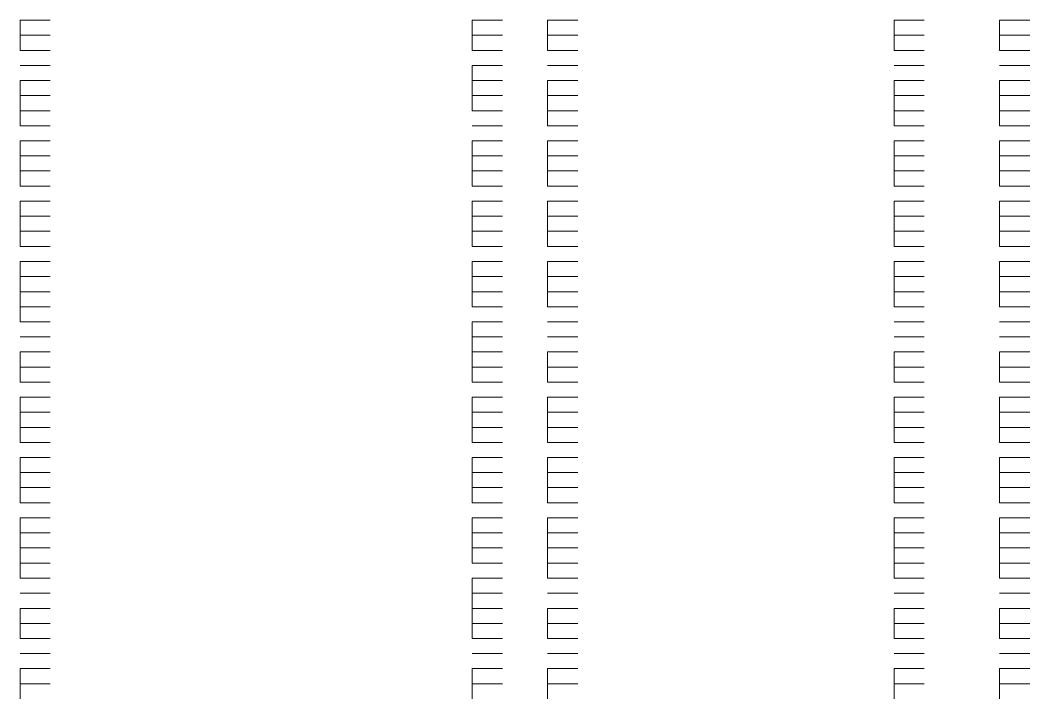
# Model space of a CAD drawing. Header units: inches. Extents: x 0.2 to 10.8, y 0.5 to 8.
# Drawn here: x 9.085 to 9.1967, y 4.9233 to 4.9983 of the extents above; entities that cross this region are included whole.
import ezdxf

# ---------------------------------------------------------------- set-up
doc = ezdxf.new("R2010")
doc.units = ezdxf.units.IN
doc.header["$MEASUREMENT"] = 0
doc.layers.add('PDF_Geometry', color=7, linetype='Continuous')

msp = doc.modelspace()

# ---------------------------------------------------------------- linework, layer by layer
at = {"layer": 'PDF_Geometry', "lineweight": 9}
for points in [[(9.085, 4.99833), (9.08667, 4.99833)], [(9.085, 4.99833), (9.085, 4.99667)], [(9.085, 4.99833), (9.08667, 4.99833)], [(9.08667, 4.99833), (9.08833, 4.99833)], [(9.08667, 4.99833), (9.08833, 4.99833)], [(9.135, 4.99833), (9.13667, 4.99833)], [(9.135, 4.99833), (9.135, 4.99667)], [(9.135, 4.99833), (9.13667, 4.99833)], [(9.13667, 4.99833), (9.13833, 4.99833)], [(9.13667, 4.99833), (9.13833, 4.99833)], [(9.14333, 4.99833), (9.145, 4.99833)], [(9.14333, 4.99833), (9.14333, 4.99667)], [(9.14333, 4.99833), (9.145, 4.99833)], [(9.145, 4.99833), (9.14667, 4.99833)], [(9.145, 4.99833), (9.14667, 4.99833)], [(9.18167, 4.99833), (9.18333, 4.99833)], [(9.18167, 4.99833), (9.18167, 4.99667)], [(9.18167, 4.99833), (9.18333, 4.99833)], [(9.18333, 4.99833), (9.185, 4.99833)], [(9.18333, 4.99833), (9.185, 4.99833)], [(9.19333, 4.99833), (9.195, 4.99833)], [(9.19333, 4.99833), (9.19333, 4.99667)], [(9.19333, 4.99833), (9.195, 4.99833)], [(9.195, 4.99833), (9.19667, 4.99833)], [(9.195, 4.99833), (9.19667, 4.99833)], [(9.085, 4.99667), (9.08667, 4.99667)], [(9.085, 4.99667), (9.085, 4.995)], [(9.085, 4.99667), (9.08667, 4.99667)], [(9.08667, 4.99667), (9.08833, 4.99667)], [(9.08667, 4.99667), (9.08833, 4.99667)], [(9.135, 4.99667), (9.13667, 4.99667)], [(9.135, 4.99667), (9.135, 4.995)], [(9.135, 4.99667), (9.13667, 4.99667)], [(9.13667, 4.99667), (9.13833, 4.99667)], [(9.13667, 4.99667), (9.13833, 4.99667)], [(9.14333, 4.99667), (9.145, 4.99667)], [(9.14333, 4.99667), (9.14333, 4.995)], [(9.14333, 4.99667), (9.145, 4.99667)], [(9.145, 4.99667), (9.14667, 4.99667)], [(9.145, 4.99667), (9.14667, 4.99667)], [(9.18167, 4.99667), (9.18333, 4.99667)], [(9.18167, 4.99667), (9.18167, 4.995)], [(9.18167, 4.99667), (9.18333, 4.99667)], [(9.18333, 4.99667), (9.185, 4.99667)], [(9.18333, 4.99667), (9.185, 4.99667)], [(9.19333, 4.99667), (9.195, 4.99667)], [(9.19333, 4.99667), (9.19333, 4.995)], [(9.19333, 4.99667), (9.195, 4.99667)], [(9.195, 4.99667), (9.19667, 4.99667)], [(9.195, 4.99667), (9.19667, 4.99667)], [(9.085, 4.995), (9.08667, 4.995)], [(9.085, 4.995), (9.08667, 4.995)], [(9.085, 4.995), (9.08667, 4.995)], [(9.08667, 4.995), (9.08833, 4.995)], [(9.08667, 4.995), (9.08833, 4.995)], [(9.08667, 4.995), (9.08833, 4.995)], [(9.135, 4.995), (9.13667, 4.995)], [(9.135, 4.995), (9.13667, 4.995)], [(9.13667, 4.995), (9.13833, 4.995)], [(9.13667, 4.995), (9.13833, 4.995)], [(9.14333, 4.995), (9.145, 4.995)], [(9.14333, 4.995), (9.145, 4.995)], [(9.14333, 4.995), (9.145, 4.995)], [(9.145, 4.995), (9.14667, 4.995)], [(9.145, 4.995), (9.14667, 4.995)], [(9.145, 4.995), (9.14667, 4.995)], [(9.18167, 4.995), (9.18333, 4.995)], [(9.18167, 4.995), (9.18333, 4.995)], [(9.18167, 4.995), (9.18333, 4.995)], [(9.18333, 4.995), (9.185, 4.995)], [(9.18333, 4.995), (9.185, 4.995)], [(9.18333, 4.995), (9.185, 4.995)], [(9.19333, 4.995), (9.195, 4.995)], [(9.19333, 4.995), (9.195, 4.995)], [(9.19333, 4.995), (9.195, 4.995)], [(9.195, 4.995), (9.19667, 4.995)], [(9.195, 4.995), (9.19667, 4.995)], [(9.195, 4.995), (9.19667, 4.995)], [(9.085, 4.99333), (9.08667, 4.99333)], [(9.085, 4.99333), (9.08667, 4.99333)], [(9.085, 4.99333), (9.08667, 4.99333)], [(9.08667, 4.99333), (9.08833, 4.99333)], [(9.08667, 4.99333), (9.08833, 4.99333)], [(9.08667, 4.99333), (9.08833, 4.99333)], [(9.135, 4.99333), (9.13667, 4.99333)], [(9.135, 4.99333), (9.135, 4.99167)], [(9.135, 4.99333), (9.13667, 4.99333)], [(9.13667, 4.99333), (9.13833, 4.99333)], [(9.13667, 4.99333), (9.13833, 4.99333)], [(9.14333, 4.99333), (9.145, 4.99333)], [(9.14333, 4.99333), (9.145, 4.99333)], [(9.14333, 4.99333), (9.145, 4.99333)], [(9.145, 4.99333), (9.14667, 4.99333)], [(9.145, 4.99333), (9.14667, 4.99333)], [(9.145, 4.99333), (9.14667, 4.99333)], [(9.18167, 4.99333), (9.18333, 4.99333)], [(9.18167, 4.99333), (9.18333, 4.99333)], [(9.18167, 4.99333), (9.18333, 4.99333)], [(9.18333, 4.99333), (9.185, 4.99333)], [(9.18333, 4.99333), (9.185, 4.99333)], [(9.18333, 4.99333), (9.185, 4.99333)], [(9.19333, 4.99333), (9.195, 4.99333)], [(9.19333, 4.99333), (9.195, 4.99333)], [(9.19333, 4.99333), (9.195, 4.99333)], [(9.195, 4.99333), (9.19667, 4.99333)], [(9.195, 4.99333), (9.19667, 4.99333)], [(9.195, 4.99333), (9.19667, 4.99333)], [(9.085, 4.99167), (9.08667, 4.99167)], [(9.085, 4.99167), (9.085, 4.99)], [(9.085, 4.99167), (9.08667, 4.99167)], [(9.08667, 4.99167), (9.08833, 4.99167)], [(9.08667, 4.99167), (9.08833, 4.99167)], [(9.135, 4.99167), (9.13667, 4.99167)], [(9.135, 4.99167), (9.135, 4.99)], [(9.135, 4.99167), (9.13667, 4.99167)], [(9.13667, 4.99167), (9.13833, 4.99167)], [(9.13667, 4.99167), (9.13833, 4.99167)], [(9.14333, 4.99167), (9.145, 4.99167)], [(9.14333, 4.99167), (9.14333, 4.99)], [(9.14333, 4.99167), (9.145, 4.99167)], [(9.145, 4.99167), (9.14667, 4.99167)], [(9.145, 4.99167), (9.14667, 4.99167)], [(9.18167, 4.99167), (9.18333, 4.99167)], [(9.18167, 4.99167), (9.18167, 4.99)], [(9.18167, 4.99167), (9.18333, 4.99167)], [(9.18333, 4.99167), (9.185, 4.99167)], [(9.18333, 4.99167), (9.185, 4.99167)], [(9.19333, 4.99167), (9.195, 4.99167)], [(9.19333, 4.99167), (9.19333, 4.99)], [(9.19333, 4.99167), (9.195, 4.99167)], [(9.195, 4.99167), (9.19667, 4.99167)], [(9.195, 4.99167), (9.19667, 4.99167)], [(9.085, 4.99), (9.08667, 4.99)], [(9.085, 4.99), (9.085, 4.98833)], [(9.085, 4.99), (9.08667, 4.99)], [(9.08667, 4.99), (9.08833, 4.99)], [(9.08667, 4.99), (9.08833, 4.99)], [(9.135, 4.99), (9.13667, 4.99)], [(9.135, 4.99), (9.135, 4.98833)], [(9.135, 4.99), (9.13667, 4.99)], [(9.13667, 4.99), (9.13833, 4.99)], [(9.13667, 4.99), (9.13833, 4.99)], [(9.14333, 4.99), (9.145, 4.99)], [(9.14333, 4.99), (9.14333, 4.98833)], [(9.14333, 4.99), (9.145, 4.99)], [(9.145, 4.99), (9.14667, 4.99)], [(9.145, 4.99), (9.14667, 4.99)], [(9.18167, 4.99), (9.18333, 4.99)], [(9.18167, 4.99), (9.18167, 4.98833)], [(9.18167, 4.99), (9.18333, 4.99)], [(9.18333, 4.99), (9.185, 4.99)], [(9.18333, 4.99), (9.185, 4.99)], [(9.19333, 4.99), (9.195, 4.99)], [(9.19333, 4.99), (9.19333, 4.98833)], [(9.19333, 4.99), (9.195, 4.99)], [(9.195, 4.99), (9.19667, 4.99)], [(9.195, 4.99), (9.19667, 4.99)], [(9.085, 4.98833), (9.08667, 4.98833)], [(9.085, 4.98833), (9.085, 4.98667)], [(9.085, 4.98833), (9.08667, 4.98833)], [(9.08667, 4.98833), (9.08833, 4.98833)], [(9.08667, 4.98833), (9.08833, 4.98833)], [(9.135, 4.98833), (9.13667, 4.98833)], [(9.135, 4.98833), (9.13667, 4.98833)], [(9.135, 4.98833), (9.13667, 4.98833)], [(9.13667, 4.98833), (9.13833, 4.98833)], [(9.13667, 4.98833), (9.13833, 4.98833)], [(9.13667, 4.98833), (9.13833, 4.98833)], [(9.14333, 4.98833), (9.145, 4.98833)], [(9.14333, 4.98833), (9.14333, 4.98667)], [(9.14333, 4.98833), (9.145, 4.98833)], [(9.145, 4.98833), (9.14667, 4.98833)], [(9.145, 4.98833), (9.14667, 4.98833)], [(9.18167, 4.98833), (9.18333, 4.98833)], [(9.18167, 4.98833), (9.18167, 4.98667)], [(9.18167, 4.98833), (9.18333, 4.98833)], [(9.18333, 4.98833), (9.185, 4.98833)], [(9.18333, 4.98833), (9.185, 4.98833)], [(9.19333, 4.98833), (9.195, 4.98833)], [(9.19333, 4.98833), (9.19333, 4.98667)], [(9.19333, 4.98833), (9.195, 4.98833)], [(9.195, 4.98833), (9.19667, 4.98833)], [(9.195, 4.98833), (9.19667, 4.98833)], [(9.085, 4.98667), (9.08667, 4.98667)], [(9.085, 4.98667), (9.08667, 4.98667)], [(9.08667, 4.98667), (9.08833, 4.98667)], [(9.08667, 4.98667), (9.08833, 4.98667)], [(9.135, 4.98667), (9.13667, 4.98667)], [(9.135, 4.98667), (9.13667, 4.98667)], [(9.135, 4.98667), (9.13667, 4.98667)], [(9.13667, 4.98667), (9.13833, 4.98667)], [(9.13667, 4.98667), (9.13833, 4.98667)], [(9.13667, 4.98667), (9.13833, 4.98667)], [(9.14333, 4.98667), (9.145, 4.98667)], [(9.14333, 4.98667), (9.145, 4.98667)], [(9.145, 4.98667), (9.14667, 4.98667)], [(9.145, 4.98667), (9.14667, 4.98667)], [(9.18167, 4.98667), (9.18333, 4.98667)], [(9.18167, 4.98667), (9.18333, 4.98667)], [(9.18333, 4.98667), (9.185, 4.98667)], [(9.18333, 4.98667), (9.185, 4.98667)], [(9.19333, 4.98667), (9.195, 4.98667)], [(9.19333, 4.98667), (9.195, 4.98667)], [(9.195, 4.98667), (9.19667, 4.98667)], [(9.195, 4.98667), (9.19667, 4.98667)], [(9.085, 4.985), (9.08667, 4.985)], [(9.085, 4.985), (9.085, 4.98333)], [(9.085, 4.985), (9.08667, 4.985)], [(9.08667, 4.985), (9.08833, 4.985)], [(9.08667, 4.985), (9.08833, 4.985)], [(9.135, 4.985), (9.13667, 4.985)], [(9.135, 4.985), (9.135, 4.98333)], [(9.135, 4.985), (9.13667, 4.985)], [(9.13667, 4.985), (9.13833, 4.985)], [(9.13667, 4.985), (9.13833, 4.985)], [(9.14333, 4.985), (9.145, 4.985)], [(9.14333, 4.985), (9.14333, 4.98333)], [(9.14333, 4.985), (9.145, 4.985)], [(9.145, 4.985), (9.14667, 4.985)], [(9.145, 4.985), (9.14667, 4.985)], [(9.18167, 4.985), (9.18333, 4.985)], [(9.18167, 4.985), (9.18167, 4.98333)], [(9.18167, 4.985), (9.18333, 4.985)], [(9.18333, 4.985), (9.185, 4.985)], [(9.18333, 4.985), (9.185, 4.985)], [(9.19333, 4.985), (9.195, 4.985)], [(9.19333, 4.985), (9.19333, 4.98333)], [(9.19333, 4.985), (9.195, 4.985)], [(9.195, 4.985), (9.19667, 4.985)], [(9.195, 4.985), (9.19667, 4.985)], [(9.085, 4.98333), (9.08667, 4.98333)], [(9.085, 4.98333), (9.085, 4.98167)], [(9.085, 4.98333), (9.08667, 4.98333)], [(9.08667, 4.98333), (9.08833, 4.98333)], [(9.08667, 4.98333), (9.08833, 4.98333)], [(9.135, 4.98333), (9.13667, 4.98333)], [(9.135, 4.98333), (9.135, 4.98167)], [(9.135, 4.98333), (9.13667, 4.98333)], [(9.13667, 4.98333), (9.13833, 4.98333)], [(9.13667, 4.98333), (9.13833, 4.98333)], [(9.14333, 4.98333), (9.145, 4.98333)], [(9.14333, 4.98333), (9.14333, 4.98167)], [(9.14333, 4.98333), (9.145, 4.98333)], [(9.145, 4.98333), (9.14667, 4.98333)], [(9.145, 4.98333), (9.14667, 4.98333)], [(9.18167, 4.98333), (9.18333, 4.98333)], [(9.18167, 4.98333), (9.18167, 4.98167)], [(9.18167, 4.98333), (9.18333, 4.98333)], [(9.18333, 4.98333), (9.185, 4.98333)], [(9.18333, 4.98333), (9.185, 4.98333)], [(9.19333, 4.98333), (9.195, 4.98333)], [(9.19333, 4.98333), (9.19333, 4.98167)], [(9.19333, 4.98333), (9.195, 4.98333)], [(9.195, 4.98333), (9.19667, 4.98333)], [(9.195, 4.98333), (9.19667, 4.98333)], [(9.085, 4.98167), (9.08667, 4.98167)], [(9.085, 4.98167), (9.085, 4.98)], [(9.085, 4.98167), (9.08667, 4.98167)], [(9.08667, 4.98167), (9.08833, 4.98167)], [(9.08667, 4.98167), (9.08833, 4.98167)], [(9.135, 4.98167), (9.13667, 4.98167)], [(9.135, 4.98167), (9.135, 4.98)], [(9.135, 4.98167), (9.13667, 4.98167)], [(9.13667, 4.98167), (9.13833, 4.98167)], [(9.13667, 4.98167), (9.13833, 4.98167)], [(9.14333, 4.98167), (9.145, 4.98167)], [(9.14333, 4.98167), (9.14333, 4.98)], [(9.14333, 4.98167), (9.145, 4.98167)], [(9.145, 4.98167), (9.14667, 4.98167)], [(9.145, 4.98167), (9.14667, 4.98167)], [(9.18167, 4.98167), (9.18333, 4.98167)], [(9.18167, 4.98167), (9.18167, 4.98)], [(9.18167, 4.98167), (9.18333, 4.98167)], [(9.18333, 4.98167), (9.185, 4.98167)], [(9.18333, 4.98167), (9.185, 4.98167)], [(9.19333, 4.98167), (9.195, 4.98167)], [(9.19333, 4.98167), (9.19333, 4.98)], [(9.19333, 4.98167), (9.195, 4.98167)], [(9.195, 4.98167), (9.19667, 4.98167)], [(9.195, 4.98167), (9.19667, 4.98167)], [(9.085, 4.98), (9.08667, 4.98)], [(9.085, 4.98), (9.08667, 4.98)], [(9.08667, 4.98), (9.08833, 4.98)], [(9.08667, 4.98), (9.08833, 4.98)], [(9.135, 4.98), (9.13667, 4.98)], [(9.135, 4.98), (9.13667, 4.98)], [(9.13667, 4.98), (9.13833, 4.98)], [(9.13667, 4.98), (9.13833, 4.98)], [(9.14333, 4.98), (9.145, 4.98)], [(9.14333, 4.98), (9.145, 4.98)], [(9.145, 4.98), (9.14667, 4.98)], [(9.145, 4.98), (9.14667, 4.98)], [(9.18167, 4.98), (9.18333, 4.98)], [(9.18167, 4.98), (9.18333, 4.98)], [(9.18333, 4.98), (9.185, 4.98)], [(9.18333, 4.98), (9.185, 4.98)], [(9.19333, 4.98), (9.195, 4.98)], [(9.19333, 4.98), (9.195, 4.98)], [(9.195, 4.98), (9.19667, 4.98)], [(9.195, 4.98), (9.19667, 4.98)], [(9.085, 4.97833), (9.08667, 4.97833)], [(9.085, 4.97833), (9.085, 4.97667)], [(9.085, 4.97833), (9.08667, 4.97833)], [(9.08667, 4.97833), (9.08833, 4.97833)], [(9.08667, 4.97833), (9.08833, 4.97833)], [(9.135, 4.97833), (9.13667, 4.97833)], [(9.135, 4.97833), (9.135, 4.97667)], [(9.135, 4.97833), (9.13667, 4.97833)], [(9.13667, 4.97833), (9.13833, 4.97833)], [(9.13667, 4.97833), (9.13833, 4.97833)], [(9.14333, 4.97833), (9.145, 4.97833)], [(9.14333, 4.97833), (9.14333, 4.97667)], [(9.14333, 4.97833), (9.145, 4.97833)], [(9.145, 4.97833), (9.14667, 4.97833)], [(9.145, 4.97833), (9.14667, 4.97833)], [(9.18167, 4.97833), (9.18333, 4.97833)], [(9.18167, 4.97833), (9.18167, 4.97667)], [(9.18167, 4.97833), (9.18333, 4.97833)], [(9.18333, 4.97833), (9.185, 4.97833)], [(9.18333, 4.97833), (9.185, 4.97833)], [(9.19333, 4.97833), (9.195, 4.97833)], [(9.19333, 4.97833), (9.19333, 4.97667)], [(9.19333, 4.97833), (9.195, 4.97833)], [(9.195, 4.97833), (9.19667, 4.97833)], [(9.195, 4.97833), (9.19667, 4.97833)], [(9.085, 4.97667), (9.08667, 4.97667)], [(9.085, 4.97667), (9.085, 4.975)], [(9.085, 4.97667), (9.08667, 4.97667)], [(9.08667, 4.97667), (9.08833, 4.97667)], [(9.08667, 4.97667), (9.08833, 4.97667)], [(9.135, 4.97667), (9.13667, 4.97667)], [(9.135, 4.97667), (9.135, 4.975)], [(9.135, 4.97667), (9.13667, 4.97667)], [(9.13667, 4.97667), (9.13833, 4.97667)], [(9.13667, 4.97667), (9.13833, 4.97667)], [(9.14333, 4.97667), (9.145, 4.97667)], [(9.14333, 4.97667), (9.14333, 4.975)], [(9.14333, 4.97667), (9.145, 4.97667)], [(9.145, 4.97667), (9.14667, 4.97667)], [(9.145, 4.97667), (9.14667, 4.97667)], [(9.18167, 4.97667), (9.18333, 4.97667)], [(9.18167, 4.97667), (9.18167, 4.975)], [(9.18167, 4.97667), (9.18333, 4.97667)], [(9.18333, 4.97667), (9.185, 4.97667)], [(9.18333, 4.97667), (9.185, 4.97667)], [(9.19333, 4.97667), (9.195, 4.97667)], [(9.19333, 4.97667), (9.19333, 4.975)], [(9.19333, 4.97667), (9.195, 4.97667)], [(9.195, 4.97667), (9.19667, 4.97667)], [(9.195, 4.97667), (9.19667, 4.97667)], [(9.085, 4.975), (9.08667, 4.975)], [(9.085, 4.975), (9.085, 4.97333)], [(9.085, 4.975), (9.08667, 4.975)], [(9.08667, 4.975), (9.08833, 4.975)], [(9.08667, 4.975), (9.08833, 4.975)], [(9.135, 4.975), (9.13667, 4.975)], [(9.135, 4.975), (9.135, 4.97333)], [(9.135, 4.975), (9.13667, 4.975)], [(9.13667, 4.975), (9.13833, 4.975)], [(9.13667, 4.975), (9.13833, 4.975)], [(9.14333, 4.975), (9.145, 4.975)], [(9.14333, 4.975), (9.14333, 4.97333)], [(9.14333, 4.975), (9.145, 4.975)], [(9.145, 4.975), (9.14667, 4.975)], [(9.145, 4.975), (9.14667, 4.975)], [(9.18167, 4.975), (9.18333, 4.975)], [(9.18167, 4.975), (9.18167, 4.97333)], [(9.18167, 4.975), (9.18333, 4.975)], [(9.18333, 4.975), (9.185, 4.975)], [(9.18333, 4.975), (9.185, 4.975)], [(9.19333, 4.975), (9.195, 4.975)], [(9.19333, 4.975), (9.19333, 4.97333)], [(9.19333, 4.975), (9.195, 4.975)], [(9.195, 4.975), (9.19667, 4.975)], [(9.195, 4.975), (9.19667, 4.975)], [(9.085, 4.97333), (9.08667, 4.97333)], [(9.085, 4.97333), (9.08667, 4.97333)], [(9.08667, 4.97333), (9.08833, 4.97333)], [(9.08667, 4.97333), (9.08833, 4.97333)], [(9.135, 4.97333), (9.13667, 4.97333)], [(9.135, 4.97333), (9.13667, 4.97333)], [(9.13667, 4.97333), (9.13833, 4.97333)], [(9.13667, 4.97333), (9.13833, 4.97333)], [(9.14333, 4.97333), (9.145, 4.97333)], [(9.14333, 4.97333), (9.145, 4.97333)], [(9.145, 4.97333), (9.14667, 4.97333)], [(9.145, 4.97333), (9.14667, 4.97333)], [(9.18167, 4.97333), (9.18333, 4.97333)], [(9.18167, 4.97333), (9.18333, 4.97333)], [(9.18333, 4.97333), (9.185, 4.97333)], [(9.18333, 4.97333), (9.185, 4.97333)], [(9.19333, 4.97333), (9.195, 4.97333)], [(9.19333, 4.97333), (9.195, 4.97333)], [(9.195, 4.97333), (9.19667, 4.97333)], [(9.195, 4.97333), (9.19667, 4.97333)], [(9.085, 4.97167), (9.08667, 4.97167)], [(9.085, 4.97167), (9.085, 4.97)], [(9.085, 4.97167), (9.08667, 4.97167)], [(9.08667, 4.97167), (9.08833, 4.97167)], [(9.08667, 4.97167), (9.08833, 4.97167)], [(9.135, 4.97167), (9.13667, 4.97167)], [(9.135, 4.97167), (9.135, 4.97)], [(9.135, 4.97167), (9.13667, 4.97167)], [(9.13667, 4.97167), (9.13833, 4.97167)], [(9.13667, 4.97167), (9.13833, 4.97167)], [(9.14333, 4.97167), (9.145, 4.97167)], [(9.14333, 4.97167), (9.14333, 4.97)], [(9.14333, 4.97167), (9.145, 4.97167)], [(9.145, 4.97167), (9.14667, 4.97167)], [(9.145, 4.97167), (9.14667, 4.97167)], [(9.18167, 4.97167), (9.18333, 4.97167)], [(9.18167, 4.97167), (9.18167, 4.97)], [(9.18167, 4.97167), (9.18333, 4.97167)], [(9.18333, 4.97167), (9.185, 4.97167)], [(9.18333, 4.97167), (9.185, 4.97167)], [(9.19333, 4.97167), (9.195, 4.97167)], [(9.19333, 4.97167), (9.19333, 4.97)], [(9.19333, 4.97167), (9.195, 4.97167)], [(9.195, 4.97167), (9.19667, 4.97167)], [(9.195, 4.97167), (9.19667, 4.97167)], [(9.085, 4.97), (9.08667, 4.97)], [(9.085, 4.97), (9.085, 4.96833)], [(9.085, 4.97), (9.08667, 4.97)], [(9.08667, 4.97), (9.08833, 4.97)], [(9.08667, 4.97), (9.08833, 4.97)], [(9.135, 4.97), (9.13667, 4.97)], [(9.135, 4.97), (9.135, 4.96833)], [(9.135, 4.97), (9.13667, 4.97)], [(9.13667, 4.97), (9.13833, 4.97)], [(9.13667, 4.97), (9.13833, 4.97)], [(9.14333, 4.97), (9.145, 4.97)], [(9.14333, 4.97), (9.14333, 4.96833)], [(9.14333, 4.97), (9.145, 4.97)], [(9.145, 4.97), (9.14667, 4.97)], [(9.145, 4.97), (9.14667, 4.97)], [(9.18167, 4.97), (9.18333, 4.97)], [(9.18167, 4.97), (9.18167, 4.96833)], [(9.18167, 4.97), (9.18333, 4.97)], [(9.18333, 4.97), (9.185, 4.97)], [(9.18333, 4.97), (9.185, 4.97)], [(9.19333, 4.97), (9.195, 4.97)], [(9.19333, 4.97), (9.19333, 4.96833)], [(9.19333, 4.97), (9.195, 4.97)], [(9.195, 4.97), (9.19667, 4.97)], [(9.195, 4.97), (9.19667, 4.97)], [(9.085, 4.96833), (9.08667, 4.96833)], [(9.085, 4.96833), (9.085, 4.96667)], [(9.085, 4.96833), (9.08667, 4.96833)], [(9.08667, 4.96833), (9.08833, 4.96833)], [(9.08667, 4.96833), (9.08833, 4.96833)], [(9.135, 4.96833), (9.13667, 4.96833)], [(9.135, 4.96833), (9.135, 4.96667)], [(9.135, 4.96833), (9.13667, 4.96833)], [(9.13667, 4.96833), (9.13833, 4.96833)], [(9.13667, 4.96833), (9.13833, 4.96833)], [(9.14333, 4.96833), (9.145, 4.96833)], [(9.14333, 4.96833), (9.14333, 4.96667)], [(9.14333, 4.96833), (9.145, 4.96833)], [(9.145, 4.96833), (9.14667, 4.96833)], [(9.145, 4.96833), (9.14667, 4.96833)], [(9.18167, 4.96833), (9.18333, 4.96833)], [(9.18167, 4.96833), (9.18167, 4.96667)], [(9.18167, 4.96833), (9.18333, 4.96833)], [(9.18333, 4.96833), (9.185, 4.96833)], [(9.18333, 4.96833), (9.185, 4.96833)], [(9.19333, 4.96833), (9.195, 4.96833)], [(9.19333, 4.96833), (9.19333, 4.96667)], [(9.19333, 4.96833), (9.195, 4.96833)], [(9.195, 4.96833), (9.19667, 4.96833)], [(9.195, 4.96833), (9.19667, 4.96833)], [(9.085, 4.96667), (9.08667, 4.96667)], [(9.085, 4.96667), (9.085, 4.965)], [(9.085, 4.96667), (9.08667, 4.96667)], [(9.08667, 4.96667), (9.08833, 4.96667)], [(9.08667, 4.96667), (9.08833, 4.96667)], [(9.135, 4.96667), (9.13667, 4.96667)], [(9.135, 4.96667), (9.13667, 4.96667)], [(9.13667, 4.96667), (9.13833, 4.96667)], [(9.13667, 4.96667), (9.13833, 4.96667)], [(9.14333, 4.96667), (9.145, 4.96667)], [(9.14333, 4.96667), (9.145, 4.96667)], [(9.14333, 4.96667), (9.145, 4.96667)], [(9.145, 4.96667), (9.14667, 4.96667)], [(9.145, 4.96667), (9.14667, 4.96667)], [(9.145, 4.96667), (9.14667, 4.96667)], [(9.18167, 4.96667), (9.18333, 4.96667)], [(9.18167, 4.96667), (9.18333, 4.96667)], [(9.18167, 4.96667), (9.18333, 4.96667)], [(9.18333, 4.96667), (9.185, 4.96667)], [(9.18333, 4.96667), (9.185, 4.96667)], [(9.18333, 4.96667), (9.185, 4.96667)], [(9.19333, 4.96667), (9.195, 4.96667)], [(9.19333, 4.96667), (9.195, 4.96667)], [(9.19333, 4.96667), (9.195, 4.96667)], [(9.195, 4.96667), (9.19667, 4.96667)], [(9.195, 4.96667), (9.19667, 4.96667)], [(9.195, 4.96667), (9.19667, 4.96667)], [(9.085, 4.965), (9.08667, 4.965)], [(9.085, 4.965), (9.08667, 4.965)], [(9.085, 4.965), (9.08667, 4.965)], [(9.08667, 4.965), (9.08833, 4.965)], [(9.08667, 4.965), (9.08833, 4.965)], [(9.08667, 4.965), (9.08833, 4.965)], [(9.135, 4.965), (9.13667, 4.965)], [(9.135, 4.965), (9.135, 4.96333)], [(9.135, 4.965), (9.13667, 4.965)], [(9.13667, 4.965), (9.13833, 4.965)], [(9.13667, 4.965), (9.13833, 4.965)], [(9.14333, 4.965), (9.145, 4.965)], [(9.14333, 4.965), (9.145, 4.965)], [(9.14333, 4.965), (9.145, 4.965)], [(9.14333, 4.965), (9.145, 4.965)], [(9.145, 4.965), (9.14667, 4.965)], [(9.145, 4.965), (9.14667, 4.965)], [(9.145, 4.965), (9.14667, 4.965)], [(9.145, 4.965), (9.14667, 4.965)], [(9.18167, 4.965), (9.18333, 4.965)], [(9.18167, 4.965), (9.18333, 4.965)], [(9.18167, 4.965), (9.18333, 4.965)], [(9.18167, 4.965), (9.18333, 4.965)], [(9.18333, 4.965), (9.185, 4.965)], [(9.18333, 4.965), (9.185, 4.965)], [(9.18333, 4.965), (9.185, 4.965)], [(9.18333, 4.965), (9.185, 4.965)], [(9.19333, 4.965), (9.195, 4.965)], [(9.19333, 4.965), (9.195, 4.965)], [(9.19333, 4.965), (9.195, 4.965)], [(9.19333, 4.965), (9.195, 4.965)], [(9.195, 4.965), (9.19667, 4.965)], [(9.195, 4.965), (9.19667, 4.965)], [(9.195, 4.965), (9.19667, 4.965)], [(9.195, 4.965), (9.19667, 4.965)], [(9.085, 4.96333), (9.08667, 4.96333)], [(9.085, 4.96333), (9.08667, 4.96333)], [(9.085, 4.96333), (9.08667, 4.96333)], [(9.08667, 4.96333), (9.08833, 4.96333)], [(9.08667, 4.96333), (9.08833, 4.96333)], [(9.08667, 4.96333), (9.08833, 4.96333)], [(9.135, 4.96333), (9.13667, 4.96333)], [(9.135, 4.96333), (9.135, 4.96167)], [(9.135, 4.96333), (9.13667, 4.96333)], [(9.13667, 4.96333), (9.13833, 4.96333)], [(9.13667, 4.96333), (9.13833, 4.96333)], [(9.14333, 4.96333), (9.145, 4.96333)], [(9.14333, 4.96333), (9.145, 4.96333)], [(9.14333, 4.96333), (9.145, 4.96333)], [(9.145, 4.96333), (9.14667, 4.96333)], [(9.145, 4.96333), (9.14667, 4.96333)], [(9.145, 4.96333), (9.14667, 4.96333)], [(9.18167, 4.96333), (9.18333, 4.96333)], [(9.18167, 4.96333), (9.18333, 4.96333)], [(9.18167, 4.96333), (9.18333, 4.96333)], [(9.18333, 4.96333), (9.185, 4.96333)], [(9.18333, 4.96333), (9.185, 4.96333)], [(9.18333, 4.96333), (9.185, 4.96333)], [(9.19333, 4.96333), (9.195, 4.96333)], [(9.19333, 4.96333), (9.195, 4.96333)], [(9.19333, 4.96333), (9.195, 4.96333)], [(9.195, 4.96333), (9.19667, 4.96333)], [(9.195, 4.96333), (9.19667, 4.96333)], [(9.195, 4.96333), (9.19667, 4.96333)], [(9.085, 4.96167), (9.08667, 4.96167)], [(9.085, 4.96167), (9.085, 4.96)], [(9.085, 4.96167), (9.08667, 4.96167)], [(9.08667, 4.96167), (9.08833, 4.96167)], [(9.08667, 4.96167), (9.08833, 4.96167)], [(9.135, 4.96167), (9.13667, 4.96167)], [(9.135, 4.96167), (9.135, 4.96)], [(9.135, 4.96167), (9.13667, 4.96167)], [(9.13667, 4.96167), (9.13833, 4.96167)], [(9.13667, 4.96167), (9.13833, 4.96167)], [(9.14333, 4.96167), (9.145, 4.96167)], [(9.14333, 4.96167), (9.14333, 4.96)], [(9.14333, 4.96167), (9.145, 4.96167)], [(9.145, 4.96167), (9.14667, 4.96167)], [(9.145, 4.96167), (9.14667, 4.96167)], [(9.18167, 4.96167), (9.18333, 4.96167)], [(9.18167, 4.96167), (9.18167, 4.96)], [(9.18167, 4.96167), (9.18333, 4.96167)], [(9.18333, 4.96167), (9.185, 4.96167)], [(9.18333, 4.96167), (9.185, 4.96167)], [(9.19333, 4.96167), (9.195, 4.96167)], [(9.19333, 4.96167), (9.19333, 4.96)], [(9.19333, 4.96167), (9.195, 4.96167)], [(9.195, 4.96167), (9.19667, 4.96167)], [(9.195, 4.96167), (9.19667, 4.96167)], [(9.085, 4.96), (9.08667, 4.96)], [(9.085, 4.96), (9.085, 4.95833)], [(9.085, 4.96), (9.08667, 4.96)], [(9.08667, 4.96), (9.08833, 4.96)], [(9.08667, 4.96), (9.08833, 4.96)], [(9.135, 4.96), (9.13667, 4.96)], [(9.135, 4.96), (9.135, 4.95833)], [(9.135, 4.96), (9.13667, 4.96)], [(9.13667, 4.96), (9.13833, 4.96)], [(9.13667, 4.96), (9.13833, 4.96)], [(9.14333, 4.96), (9.145, 4.96)], [(9.14333, 4.96), (9.14333, 4.95833)], [(9.14333, 4.96), (9.145, 4.96)], [(9.145, 4.96), (9.14667, 4.96)], [(9.145, 4.96), (9.14667, 4.96)], [(9.18167, 4.96), (9.18333, 4.96)], [(9.18167, 4.96), (9.18167, 4.95833)], [(9.18167, 4.96), (9.18333, 4.96)], [(9.18333, 4.96), (9.185, 4.96)], [(9.18333, 4.96), (9.185, 4.96)], [(9.19333, 4.96), (9.195, 4.96)], [(9.19333, 4.96), (9.19333, 4.95833)], [(9.19333, 4.96), (9.195, 4.96)], [(9.195, 4.96), (9.19667, 4.96)], [(9.195, 4.96), (9.19667, 4.96)], [(9.085, 4.95833), (9.08667, 4.95833)], [(9.085, 4.95833), (9.08667, 4.95833)], [(9.08667, 4.95833), (9.08833, 4.95833)], [(9.08667, 4.95833), (9.08833, 4.95833)], [(9.135, 4.95833), (9.13667, 4.95833)], [(9.135, 4.95833), (9.13667, 4.95833)], [(9.13667, 4.95833), (9.13833, 4.95833)], [(9.13667, 4.95833), (9.13833, 4.95833)], [(9.14333, 4.95833), (9.145, 4.95833)], [(9.14333, 4.95833), (9.145, 4.95833)], [(9.145, 4.95833), (9.14667, 4.95833)], [(9.145, 4.95833), (9.14667, 4.95833)], [(9.18167, 4.95833), (9.18333, 4.95833)], [(9.18167, 4.95833), (9.18333, 4.95833)], [(9.18333, 4.95833), (9.185, 4.95833)], [(9.18333, 4.95833), (9.185, 4.95833)], [(9.19333, 4.95833), (9.195, 4.95833)], [(9.19333, 4.95833), (9.195, 4.95833)], [(9.195, 4.95833), (9.19667, 4.95833)], [(9.195, 4.95833), (9.19667, 4.95833)], [(9.085, 4.95667), (9.08667, 4.95667)], [(9.085, 4.95667), (9.085, 4.955)], [(9.085, 4.95667), (9.08667, 4.95667)], [(9.08667, 4.95667), (9.08833, 4.95667)], [(9.08667, 4.95667), (9.08833, 4.95667)], [(9.135, 4.95667), (9.13667, 4.95667)], [(9.135, 4.95667), (9.135, 4.955)], [(9.135, 4.95667), (9.13667, 4.95667)], [(9.13667, 4.95667), (9.13833, 4.95667)], [(9.13667, 4.95667), (9.13833, 4.95667)], [(9.14333, 4.95667), (9.145, 4.95667)], [(9.14333, 4.95667), (9.14333, 4.955)], [(9.14333, 4.95667), (9.145, 4.95667)], [(9.145, 4.95667), (9.14667, 4.95667)], [(9.145, 4.95667), (9.14667, 4.95667)], [(9.18167, 4.95667), (9.18333, 4.95667)], [(9.18167, 4.95667), (9.18167, 4.955)], [(9.18167, 4.95667), (9.18333, 4.95667)], [(9.18333, 4.95667), (9.185, 4.95667)], [(9.18333, 4.95667), (9.185, 4.95667)], [(9.19333, 4.95667), (9.195, 4.95667)], [(9.19333, 4.95667), (9.19333, 4.955)], [(9.19333, 4.95667), (9.195, 4.95667)], [(9.195, 4.95667), (9.19667, 4.95667)], [(9.195, 4.95667), (9.19667, 4.95667)], [(9.085, 4.955), (9.08667, 4.955)], [(9.085, 4.955), (9.085, 4.95333)], [(9.085, 4.955), (9.08667, 4.955)], [(9.08667, 4.955), (9.08833, 4.955)], [(9.08667, 4.955), (9.08833, 4.955)], [(9.135, 4.955), (9.13667, 4.955)], [(9.135, 4.955), (9.135, 4.95333)], [(9.135, 4.955), (9.13667, 4.955)], [(9.13667, 4.955), (9.13833, 4.955)], [(9.13667, 4.955), (9.13833, 4.955)], [(9.14333, 4.955), (9.145, 4.955)], [(9.14333, 4.955), (9.14333, 4.95333)], [(9.14333, 4.955), (9.145, 4.955)], [(9.145, 4.955), (9.14667, 4.955)], [(9.145, 4.955), (9.14667, 4.955)], [(9.18167, 4.955), (9.18333, 4.955)], [(9.18167, 4.955), (9.18167, 4.95333)], [(9.18167, 4.955), (9.18333, 4.955)], [(9.18333, 4.955), (9.185, 4.955)], [(9.18333, 4.955), (9.185, 4.955)], [(9.19333, 4.955), (9.195, 4.955)], [(9.19333, 4.955), (9.19333, 4.95333)], [(9.19333, 4.955), (9.195, 4.955)], [(9.195, 4.955), (9.19667, 4.955)], [(9.195, 4.955), (9.19667, 4.955)], [(9.085, 4.95333), (9.08667, 4.95333)], [(9.085, 4.95333), (9.085, 4.95167)], [(9.085, 4.95333), (9.08667, 4.95333)], [(9.08667, 4.95333), (9.08833, 4.95333)], [(9.08667, 4.95333), (9.08833, 4.95333)], [(9.135, 4.95333), (9.13667, 4.95333)], [(9.135, 4.95333), (9.135, 4.95167)], [(9.135, 4.95333), (9.13667, 4.95333)], [(9.13667, 4.95333), (9.13833, 4.95333)], [(9.13667, 4.95333), (9.13833, 4.95333)], [(9.14333, 4.95333), (9.145, 4.95333)], [(9.14333, 4.95333), (9.14333, 4.95167)], [(9.14333, 4.95333), (9.145, 4.95333)], [(9.145, 4.95333), (9.14667, 4.95333)], [(9.145, 4.95333), (9.14667, 4.95333)], [(9.18167, 4.95333), (9.18333, 4.95333)], [(9.18167, 4.95333), (9.18167, 4.95167)], [(9.18167, 4.95333), (9.18333, 4.95333)], [(9.18333, 4.95333), (9.185, 4.95333)], [(9.18333, 4.95333), (9.185, 4.95333)], [(9.19333, 4.95333), (9.195, 4.95333)], [(9.19333, 4.95333), (9.19333, 4.95167)], [(9.19333, 4.95333), (9.195, 4.95333)], [(9.195, 4.95333), (9.19667, 4.95333)], [(9.195, 4.95333), (9.19667, 4.95333)], [(9.085, 4.95167), (9.08667, 4.95167)], [(9.085, 4.95167), (9.08667, 4.95167)], [(9.08667, 4.95167), (9.08833, 4.95167)], [(9.08667, 4.95167), (9.08833, 4.95167)], [(9.135, 4.95167), (9.13667, 4.95167)], [(9.135, 4.95167), (9.13667, 4.95167)], [(9.13667, 4.95167), (9.13833, 4.95167)], [(9.13667, 4.95167), (9.13833, 4.95167)], [(9.14333, 4.95167), (9.145, 4.95167)], [(9.14333, 4.95167), (9.145, 4.95167)], [(9.145, 4.95167), (9.14667, 4.95167)], [(9.145, 4.95167), (9.14667, 4.95167)], [(9.18167, 4.95167), (9.18333, 4.95167)], [(9.18167, 4.95167), (9.18333, 4.95167)], [(9.18333, 4.95167), (9.185, 4.95167)], [(9.18333, 4.95167), (9.185, 4.95167)], [(9.19333, 4.95167), (9.195, 4.95167)], [(9.19333, 4.95167), (9.195, 4.95167)], [(9.195, 4.95167), (9.19667, 4.95167)], [(9.195, 4.95167), (9.19667, 4.95167)], [(9.085, 4.95), (9.08667, 4.95)], [(9.085, 4.95), (9.085, 4.94833)], [(9.085, 4.95), (9.08667, 4.95)], [(9.08667, 4.95), (9.08833, 4.95)], [(9.08667, 4.95), (9.08833, 4.95)], [(9.135, 4.95), (9.13667, 4.95)], [(9.135, 4.95), (9.135, 4.94833)], [(9.135, 4.95), (9.13667, 4.95)], [(9.13667, 4.95), (9.13833, 4.95)], [(9.13667, 4.95), (9.13833, 4.95)], [(9.14333, 4.95), (9.145, 4.95)], [(9.14333, 4.95), (9.14333, 4.94833)], [(9.14333, 4.95), (9.145, 4.95)], [(9.145, 4.95), (9.14667, 4.95)], [(9.145, 4.95), (9.14667, 4.95)], [(9.18167, 4.95), (9.18333, 4.95)], [(9.18167, 4.95), (9.18167, 4.94833)], [(9.18167, 4.95), (9.18333, 4.95)], [(9.18333, 4.95), (9.185, 4.95)], [(9.18333, 4.95), (9.185, 4.95)], [(9.19333, 4.95), (9.195, 4.95)], [(9.19333, 4.95), (9.19333, 4.94833)], [(9.19333, 4.95), (9.195, 4.95)], [(9.195, 4.95), (9.19667, 4.95)], [(9.195, 4.95), (9.19667, 4.95)], [(9.085, 4.94833), (9.08667, 4.94833)], [(9.085, 4.94833), (9.085, 4.94667)], [(9.085, 4.94833), (9.08667, 4.94833)], [(9.08667, 4.94833), (9.08833, 4.94833)], [(9.08667, 4.94833), (9.08833, 4.94833)], [(9.135, 4.94833), (9.13667, 4.94833)], [(9.135, 4.94833), (9.135, 4.94667)], [(9.135, 4.94833), (9.13667, 4.94833)], [(9.13667, 4.94833), (9.13833, 4.94833)], [(9.13667, 4.94833), (9.13833, 4.94833)], [(9.14333, 4.94833), (9.145, 4.94833)], [(9.14333, 4.94833), (9.14333, 4.94667)], [(9.14333, 4.94833), (9.145, 4.94833)], [(9.145, 4.94833), (9.14667, 4.94833)], [(9.145, 4.94833), (9.14667, 4.94833)], [(9.18167, 4.94833), (9.18333, 4.94833)], [(9.18167, 4.94833), (9.18167, 4.94667)], [(9.18167, 4.94833), (9.18333, 4.94833)], [(9.18333, 4.94833), (9.185, 4.94833)], [(9.18333, 4.94833), (9.185, 4.94833)], [(9.19333, 4.94833), (9.195, 4.94833)], [(9.19333, 4.94833), (9.19333, 4.94667)], [(9.19333, 4.94833), (9.195, 4.94833)], [(9.195, 4.94833), (9.19667, 4.94833)], [(9.195, 4.94833), (9.19667, 4.94833)], [(9.085, 4.94667), (9.08667, 4.94667)], [(9.085, 4.94667), (9.085, 4.945)], [(9.085, 4.94667), (9.08667, 4.94667)], [(9.08667, 4.94667), (9.08833, 4.94667)], [(9.08667, 4.94667), (9.08833, 4.94667)], [(9.135, 4.94667), (9.13667, 4.94667)], [(9.135, 4.94667), (9.135, 4.945)], [(9.135, 4.94667), (9.13667, 4.94667)], [(9.13667, 4.94667), (9.13833, 4.94667)], [(9.13667, 4.94667), (9.13833, 4.94667)], [(9.14333, 4.94667), (9.145, 4.94667)], [(9.14333, 4.94667), (9.14333, 4.945)], [(9.14333, 4.94667), (9.145, 4.94667)], [(9.145, 4.94667), (9.14667, 4.94667)], [(9.145, 4.94667), (9.14667, 4.94667)], [(9.18167, 4.94667), (9.18333, 4.94667)], [(9.18167, 4.94667), (9.18167, 4.945)], [(9.18167, 4.94667), (9.18333, 4.94667)], [(9.18333, 4.94667), (9.185, 4.94667)], [(9.18333, 4.94667), (9.185, 4.94667)], [(9.19333, 4.94667), (9.195, 4.94667)], [(9.19333, 4.94667), (9.19333, 4.945)], [(9.19333, 4.94667), (9.195, 4.94667)], [(9.195, 4.94667), (9.19667, 4.94667)], [(9.195, 4.94667), (9.19667, 4.94667)], [(9.085, 4.945), (9.08667, 4.945)], [(9.085, 4.945), (9.08667, 4.945)], [(9.08667, 4.945), (9.08833, 4.945)], [(9.08667, 4.945), (9.08833, 4.945)], [(9.135, 4.945), (9.13667, 4.945)], [(9.135, 4.945), (9.13667, 4.945)], [(9.13667, 4.945), (9.13833, 4.945)], [(9.13667, 4.945), (9.13833, 4.945)], [(9.14333, 4.945), (9.145, 4.945)], [(9.14333, 4.945), (9.145, 4.945)], [(9.145, 4.945), (9.14667, 4.945)], [(9.145, 4.945), (9.14667, 4.945)], [(9.18167, 4.945), (9.18333, 4.945)], [(9.18167, 4.945), (9.18333, 4.945)], [(9.18333, 4.945), (9.185, 4.945)], [(9.18333, 4.945), (9.185, 4.945)], [(9.19333, 4.945), (9.195, 4.945)], [(9.19333, 4.945), (9.195, 4.945)], [(9.195, 4.945), (9.19667, 4.945)], [(9.195, 4.945), (9.19667, 4.945)], [(9.085, 4.94333), (9.08667, 4.94333)], [(9.085, 4.94333), (9.085, 4.94167)], [(9.085, 4.94333), (9.08667, 4.94333)], [(9.08667, 4.94333), (9.08833, 4.94333)], [(9.08667, 4.94333), (9.08833, 4.94333)], [(9.135, 4.94333), (9.13667, 4.94333)], [(9.135, 4.94333), (9.135, 4.94167)], [(9.135, 4.94333), (9.13667, 4.94333)], [(9.13667, 4.94333), (9.13833, 4.94333)], [(9.13667, 4.94333), (9.13833, 4.94333)], [(9.14333, 4.94333), (9.145, 4.94333)], [(9.14333, 4.94333), (9.14333, 4.94167)], [(9.14333, 4.94333), (9.145, 4.94333)], [(9.145, 4.94333), (9.14667, 4.94333)], [(9.145, 4.94333), (9.14667, 4.94333)], [(9.18167, 4.94333), (9.18333, 4.94333)], [(9.18167, 4.94333), (9.18167, 4.94167)], [(9.18167, 4.94333), (9.18333, 4.94333)], [(9.18333, 4.94333), (9.185, 4.94333)], [(9.18333, 4.94333), (9.185, 4.94333)], [(9.19333, 4.94333), (9.195, 4.94333)], [(9.19333, 4.94333), (9.19333, 4.94167)], [(9.19333, 4.94333), (9.195, 4.94333)], [(9.195, 4.94333), (9.19667, 4.94333)], [(9.195, 4.94333), (9.19667, 4.94333)], [(9.085, 4.94167), (9.08667, 4.94167)], [(9.085, 4.94167), (9.085, 4.94)], [(9.085, 4.94167), (9.08667, 4.94167)], [(9.08667, 4.94167), (9.08833, 4.94167)], [(9.08667, 4.94167), (9.08833, 4.94167)], [(9.135, 4.94167), (9.13667, 4.94167)], [(9.135, 4.94167), (9.135, 4.94)], [(9.135, 4.94167), (9.13667, 4.94167)], [(9.13667, 4.94167), (9.13833, 4.94167)], [(9.13667, 4.94167), (9.13833, 4.94167)], [(9.14333, 4.94167), (9.145, 4.94167)], [(9.14333, 4.94167), (9.14333, 4.94)], [(9.14333, 4.94167), (9.145, 4.94167)], [(9.145, 4.94167), (9.14667, 4.94167)], [(9.145, 4.94167), (9.14667, 4.94167)], [(9.18167, 4.94167), (9.18333, 4.94167)], [(9.18167, 4.94167), (9.18167, 4.94)], [(9.18167, 4.94167), (9.18333, 4.94167)], [(9.18333, 4.94167), (9.185, 4.94167)], [(9.18333, 4.94167), (9.185, 4.94167)], [(9.19333, 4.94167), (9.195, 4.94167)], [(9.19333, 4.94167), (9.19333, 4.94)], [(9.19333, 4.94167), (9.195, 4.94167)], [(9.195, 4.94167), (9.19667, 4.94167)], [(9.195, 4.94167), (9.19667, 4.94167)], [(9.085, 4.94), (9.08667, 4.94)], [(9.085, 4.94), (9.085, 4.93833)], [(9.085, 4.94), (9.08667, 4.94)], [(9.08667, 4.94), (9.08833, 4.94)], [(9.08667, 4.94), (9.08833, 4.94)], [(9.135, 4.94), (9.13667, 4.94)], [(9.135, 4.94), (9.135, 4.93833)], [(9.135, 4.94), (9.13667, 4.94)], [(9.13667, 4.94), (9.13833, 4.94)], [(9.13667, 4.94), (9.13833, 4.94)], [(9.14333, 4.94), (9.145, 4.94)], [(9.14333, 4.94), (9.14333, 4.93833)], [(9.14333, 4.94), (9.145, 4.94)], [(9.145, 4.94), (9.14667, 4.94)], [(9.145, 4.94), (9.14667, 4.94)], [(9.18167, 4.94), (9.18333, 4.94)], [(9.18167, 4.94), (9.18167, 4.93833)], [(9.18167, 4.94), (9.18333, 4.94)], [(9.18333, 4.94), (9.185, 4.94)], [(9.18333, 4.94), (9.185, 4.94)], [(9.19333, 4.94), (9.195, 4.94)], [(9.19333, 4.94), (9.19333, 4.93833)], [(9.19333, 4.94), (9.195, 4.94)], [(9.195, 4.94), (9.19667, 4.94)], [(9.195, 4.94), (9.19667, 4.94)], [(9.085, 4.93833), (9.08667, 4.93833)], [(9.085, 4.93833), (9.085, 4.93667)], [(9.085, 4.93833), (9.08667, 4.93833)], [(9.08667, 4.93833), (9.08833, 4.93833)], [(9.08667, 4.93833), (9.08833, 4.93833)], [(9.135, 4.93833), (9.13667, 4.93833)], [(9.135, 4.93833), (9.13667, 4.93833)], [(9.13667, 4.93833), (9.13833, 4.93833)], [(9.13667, 4.93833), (9.13833, 4.93833)], [(9.14333, 4.93833), (9.145, 4.93833)], [(9.14333, 4.93833), (9.14333, 4.93667)], [(9.14333, 4.93833), (9.145, 4.93833)], [(9.145, 4.93833), (9.14667, 4.93833)], [(9.145, 4.93833), (9.14667, 4.93833)], [(9.18167, 4.93833), (9.18333, 4.93833)], [(9.18167, 4.93833), (9.18167, 4.93667)], [(9.18167, 4.93833), (9.18333, 4.93833)], [(9.18333, 4.93833), (9.185, 4.93833)], [(9.18333, 4.93833), (9.185, 4.93833)], [(9.19333, 4.93833), (9.195, 4.93833)], [(9.19333, 4.93833), (9.19333, 4.93667)], [(9.19333, 4.93833), (9.195, 4.93833)], [(9.195, 4.93833), (9.19667, 4.93833)], [(9.195, 4.93833), (9.19667, 4.93833)], [(9.085, 4.93667), (9.08667, 4.93667)], [(9.085, 4.93667), (9.08667, 4.93667)], [(9.085, 4.93667), (9.08667, 4.93667)], [(9.08667, 4.93667), (9.08833, 4.93667)], [(9.08667, 4.93667), (9.08833, 4.93667)], [(9.08667, 4.93667), (9.08833, 4.93667)], [(9.135, 4.93667), (9.13667, 4.93667)], [(9.135, 4.93667), (9.135, 4.935)], [(9.135, 4.93667), (9.13667, 4.93667)], [(9.13667, 4.93667), (9.13833, 4.93667)], [(9.13667, 4.93667), (9.13833, 4.93667)], [(9.14333, 4.93667), (9.145, 4.93667)], [(9.14333, 4.93667), (9.145, 4.93667)], [(9.14333, 4.93667), (9.145, 4.93667)], [(9.145, 4.93667), (9.14667, 4.93667)], [(9.145, 4.93667), (9.14667, 4.93667)], [(9.145, 4.93667), (9.14667, 4.93667)], [(9.18167, 4.93667), (9.18333, 4.93667)], [(9.18167, 4.93667), (9.18333, 4.93667)], [(9.18167, 4.93667), (9.18333, 4.93667)], [(9.18333, 4.93667), (9.185, 4.93667)], [(9.18333, 4.93667), (9.185, 4.93667)], [(9.18333, 4.93667), (9.185, 4.93667)], [(9.19333, 4.93667), (9.195, 4.93667)], [(9.19333, 4.93667), (9.195, 4.93667)], [(9.19333, 4.93667), (9.195, 4.93667)], [(9.195, 4.93667), (9.19667, 4.93667)], [(9.195, 4.93667), (9.19667, 4.93667)], [(9.195, 4.93667), (9.19667, 4.93667)], [(9.085, 4.935), (9.08667, 4.935)], [(9.085, 4.935), (9.08667, 4.935)], [(9.085, 4.935), (9.08667, 4.935)], [(9.08667, 4.935), (9.08833, 4.935)], [(9.08667, 4.935), (9.08833, 4.935)], [(9.08667, 4.935), (9.08833, 4.935)], [(9.135, 4.935), (9.13667, 4.935)], [(9.135, 4.935), (9.135, 4.93333)], [(9.135, 4.935), (9.13667, 4.935)], [(9.13667, 4.935), (9.13833, 4.935)], [(9.13667, 4.935), (9.13833, 4.935)], [(9.14333, 4.935), (9.145, 4.935)], [(9.14333, 4.935), (9.145, 4.935)], [(9.14333, 4.935), (9.145, 4.935)], [(9.145, 4.935), (9.14667, 4.935)], [(9.145, 4.935), (9.14667, 4.935)], [(9.145, 4.935), (9.14667, 4.935)], [(9.18167, 4.935), (9.18333, 4.935)], [(9.18167, 4.935), (9.18333, 4.935)], [(9.18167, 4.935), (9.18333, 4.935)], [(9.18333, 4.935), (9.185, 4.935)], [(9.18333, 4.935), (9.185, 4.935)], [(9.18333, 4.935), (9.185, 4.935)], [(9.19333, 4.935), (9.195, 4.935)], [(9.19333, 4.935), (9.195, 4.935)], [(9.19333, 4.935), (9.195, 4.935)], [(9.195, 4.935), (9.19667, 4.935)], [(9.195, 4.935), (9.19667, 4.935)], [(9.195, 4.935), (9.19667, 4.935)], [(9.085, 4.93333), (9.08667, 4.93333)], [(9.085, 4.93333), (9.085, 4.93167)], [(9.085, 4.93333), (9.08667, 4.93333)], [(9.08667, 4.93333), (9.08833, 4.93333)], [(9.08667, 4.93333), (9.08833, 4.93333)], [(9.135, 4.93333), (9.13667, 4.93333)], [(9.135, 4.93333), (9.135, 4.93167)], [(9.135, 4.93333), (9.13667, 4.93333)], [(9.13667, 4.93333), (9.13833, 4.93333)], [(9.13667, 4.93333), (9.13833, 4.93333)], [(9.14333, 4.93333), (9.145, 4.93333)], [(9.14333, 4.93333), (9.14333, 4.93167)], [(9.14333, 4.93333), (9.145, 4.93333)], [(9.145, 4.93333), (9.14667, 4.93333)], [(9.145, 4.93333), (9.14667, 4.93333)], [(9.18167, 4.93333), (9.18333, 4.93333)], [(9.18167, 4.93333), (9.18167, 4.93167)], [(9.18167, 4.93333), (9.18333, 4.93333)], [(9.18333, 4.93333), (9.185, 4.93333)], [(9.18333, 4.93333), (9.185, 4.93333)], [(9.19333, 4.93333), (9.195, 4.93333)], [(9.19333, 4.93333), (9.19333, 4.93167)], [(9.19333, 4.93333), (9.195, 4.93333)], [(9.195, 4.93333), (9.19667, 4.93333)], [(9.195, 4.93333), (9.19667, 4.93333)], [(9.085, 4.93167), (9.08667, 4.93167)], [(9.085, 4.93167), (9.085, 4.93)], [(9.085, 4.93167), (9.08667, 4.93167)], [(9.08667, 4.93167), (9.08833, 4.93167)], [(9.08667, 4.93167), (9.08833, 4.93167)], [(9.135, 4.93167), (9.13667, 4.93167)], [(9.135, 4.93167), (9.135, 4.93)], [(9.135, 4.93167), (9.13667, 4.93167)], [(9.13667, 4.93167), (9.13833, 4.93167)], [(9.13667, 4.93167), (9.13833, 4.93167)], [(9.14333, 4.93167), (9.145, 4.93167)], [(9.14333, 4.93167), (9.14333, 4.93)], [(9.14333, 4.93167), (9.145, 4.93167)], [(9.145, 4.93167), (9.14667, 4.93167)], [(9.145, 4.93167), (9.14667, 4.93167)], [(9.18167, 4.93167), (9.18333, 4.93167)], [(9.18167, 4.93167), (9.18167, 4.93)], [(9.18167, 4.93167), (9.18333, 4.93167)], [(9.18333, 4.93167), (9.185, 4.93167)], [(9.18333, 4.93167), (9.185, 4.93167)], [(9.19333, 4.93167), (9.195, 4.93167)], [(9.19333, 4.93167), (9.19333, 4.93)], [(9.19333, 4.93167), (9.195, 4.93167)], [(9.195, 4.93167), (9.19667, 4.93167)], [(9.195, 4.93167), (9.19667, 4.93167)], [(9.085, 4.93), (9.08667, 4.93)], [(9.085, 4.93), (9.08667, 4.93)], [(9.085, 4.93), (9.08667, 4.93)], [(9.08667, 4.93), (9.08833, 4.93)], [(9.08667, 4.93), (9.08833, 4.93)], [(9.08667, 4.93), (9.08833, 4.93)], [(9.135, 4.93), (9.13667, 4.93)], [(9.135, 4.93), (9.13667, 4.93)], [(9.135, 4.93), (9.13667, 4.93)], [(9.13667, 4.93), (9.13833, 4.93)], [(9.13667, 4.93), (9.13833, 4.93)], [(9.13667, 4.93), (9.13833, 4.93)], [(9.14333, 4.93), (9.145, 4.93)], [(9.14333, 4.93), (9.145, 4.93)], [(9.14333, 4.93), (9.145, 4.93)], [(9.145, 4.93), (9.14667, 4.93)], [(9.145, 4.93), (9.14667, 4.93)], [(9.145, 4.93), (9.14667, 4.93)], [(9.18167, 4.93), (9.18333, 4.93)], [(9.18167, 4.93), (9.18333, 4.93)], [(9.18167, 4.93), (9.18333, 4.93)], [(9.18333, 4.93), (9.185, 4.93)], [(9.18333, 4.93), (9.185, 4.93)], [(9.18333, 4.93), (9.185, 4.93)], [(9.19333, 4.93), (9.195, 4.93)], [(9.19333, 4.93), (9.195, 4.93)], [(9.19333, 4.93), (9.195, 4.93)], [(9.195, 4.93), (9.19667, 4.93)], [(9.195, 4.93), (9.19667, 4.93)], [(9.195, 4.93), (9.19667, 4.93)], [(9.085, 4.92833), (9.08667, 4.92833)], [(9.085, 4.92833), (9.08667, 4.92833)], [(9.085, 4.92833), (9.08667, 4.92833)], [(9.08667, 4.92833), (9.08833, 4.92833)], [(9.08667, 4.92833), (9.08833, 4.92833)], [(9.08667, 4.92833), (9.08833, 4.92833)], [(9.135, 4.92833), (9.13667, 4.92833)], [(9.135, 4.92833), (9.13667, 4.92833)], [(9.135, 4.92833), (9.13667, 4.92833)], [(9.13667, 4.92833), (9.13833, 4.92833)], [(9.13667, 4.92833), (9.13833, 4.92833)], [(9.13667, 4.92833), (9.13833, 4.92833)], [(9.14333, 4.92833), (9.145, 4.92833)], [(9.14333, 4.92833), (9.145, 4.92833)], [(9.14333, 4.92833), (9.145, 4.92833)], [(9.145, 4.92833), (9.14667, 4.92833)], [(9.145, 4.92833), (9.14667, 4.92833)], [(9.145, 4.92833), (9.14667, 4.92833)], [(9.18167, 4.92833), (9.18333, 4.92833)], [(9.18167, 4.92833), (9.18333, 4.92833)], [(9.18167, 4.92833), (9.18333, 4.92833)], [(9.18333, 4.92833), (9.185, 4.92833)], [(9.18333, 4.92833), (9.185, 4.92833)], [(9.18333, 4.92833), (9.185, 4.92833)], [(9.19333, 4.92833), (9.195, 4.92833)], [(9.19333, 4.92833), (9.195, 4.92833)], [(9.19333, 4.92833), (9.195, 4.92833)], [(9.195, 4.92833), (9.19667, 4.92833)], [(9.195, 4.92833), (9.19667, 4.92833)], [(9.195, 4.92833), (9.19667, 4.92833)], [(9.085, 4.92667), (9.08667, 4.92667)], [(9.085, 4.92667), (9.085, 4.925)], [(9.085, 4.92667), (9.08667, 4.92667)], [(9.08667, 4.92667), (9.08833, 4.92667)], [(9.08667, 4.92667), (9.08833, 4.92667)], [(9.135, 4.92667), (9.13667, 4.92667)], [(9.135, 4.92667), (9.135, 4.925)], [(9.135, 4.92667), (9.13667, 4.92667)], [(9.13667, 4.92667), (9.13833, 4.92667)], [(9.13667, 4.92667), (9.13833, 4.92667)], [(9.14333, 4.92667), (9.145, 4.92667)], [(9.14333, 4.92667), (9.14333, 4.925)], [(9.14333, 4.92667), (9.145, 4.92667)], [(9.145, 4.92667), (9.14667, 4.92667)], [(9.145, 4.92667), (9.14667, 4.92667)], [(9.18167, 4.92667), (9.18333, 4.92667)], [(9.18167, 4.92667), (9.18167, 4.925)], [(9.18167, 4.92667), (9.18333, 4.92667)], [(9.18333, 4.92667), (9.185, 4.92667)], [(9.18333, 4.92667), (9.185, 4.92667)], [(9.19333, 4.92667), (9.195, 4.92667)], [(9.19333, 4.92667), (9.19333, 4.925)], [(9.19333, 4.92667), (9.195, 4.92667)], [(9.195, 4.92667), (9.19667, 4.92667)], [(9.195, 4.92667), (9.19667, 4.92667)], [(9.085, 4.925), (9.08667, 4.925)], [(9.085, 4.925), (9.085, 4.92333)], [(9.085, 4.925), (9.08667, 4.925)], [(9.08667, 4.925), (9.08833, 4.925)], [(9.08667, 4.925), (9.08833, 4.925)], [(9.135, 4.925), (9.13667, 4.925)], [(9.135, 4.925), (9.135, 4.92333)], [(9.135, 4.925), (9.13667, 4.925)], [(9.13667, 4.925), (9.13833, 4.925)], [(9.13667, 4.925), (9.13833, 4.925)], [(9.14333, 4.925), (9.145, 4.925)], [(9.14333, 4.925), (9.14333, 4.92333)], [(9.14333, 4.925), (9.145, 4.925)], [(9.145, 4.925), (9.14667, 4.925)], [(9.145, 4.925), (9.14667, 4.925)], [(9.18167, 4.925), (9.18333, 4.925)], [(9.18167, 4.925), (9.18167, 4.92333)], [(9.18167, 4.925), (9.18333, 4.925)], [(9.18333, 4.925), (9.185, 4.925)], [(9.18333, 4.925), (9.185, 4.925)], [(9.19333, 4.925), (9.195, 4.925)], [(9.19333, 4.925), (9.19333, 4.92333)], [(9.19333, 4.925), (9.195, 4.925)], [(9.195, 4.925), (9.19667, 4.925)], [(9.195, 4.925), (9.19667, 4.925)]]:
    msp.add_lwpolyline(points, dxfattribs=at)

doc.saveas('drawing.dxf')
